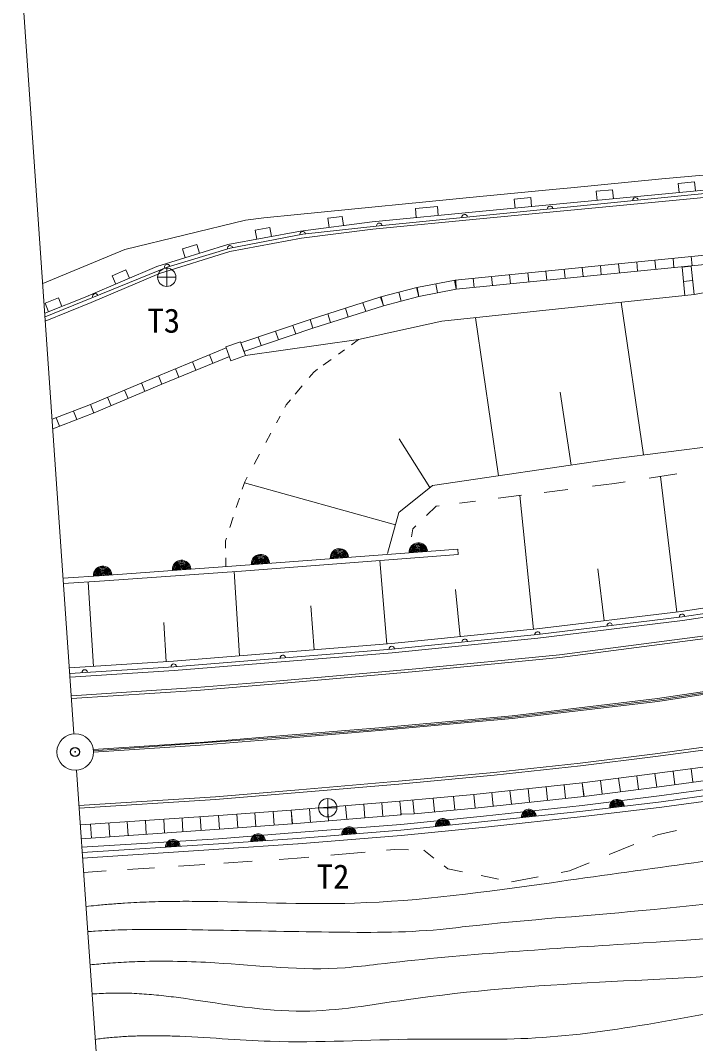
# Model space of a CAD drawing. Units: millimetres, scale not verified. Extents: x 40000 to 680000, y 20000 to 380000.
# Drawn here: x 82468 to 119354, y 242559 to 298414 of the extents above; entities that cross this region are included whole.
import ezdxf
from ezdxf.enums import TextEntityAlignment as Align

# ---------------------------------------------------------------- set-up
doc = ezdxf.new("R2010")
doc.units = ezdxf.units.MM
doc.header["$LTSCALE"] = 1000
doc.header["$PDMODE"] = 32
doc.header["$PDSIZE"] = 500
for name, color, linetype, lineweight in [('M-BGD-EXST', 3, 'Continuous', 13), ('M-BGD-RSTR', 2, 'Continuous', 13), ('M-TTL-FRAM', 7, 'Continuous', 13), ('M-TTL-LINE', 7, 'Continuous', 50), ('M-TTL-TXT', 7, 'Continuous', 13)]:
    doc.layers.add(name, color=color, linetype=linetype, lineweight=lineweight)
doc.layers.add('M-OTRS', color=6, linetype='Continuous')
doc.styles.add('ＭＳ ゴシック', font='')
doc.styles.get('ＭＳ ゴシック').set_extended_font_data('MS Gothic')

msp = doc.modelspace()

# ---------------------------------------------------------------- linework, layer by layer
at = {"layer": 'M-BGD-EXST'}
for p, q in [((82468, 301507), (85394, 259473)), ((90464, 284892), (90464, 283892)), ((90964, 284392), (89964, 284392)), ((85533, 257478), (87589, 227925)), ((99257, 255935), (99257, 254935)), ((99757, 255435), (98757, 255435))]:
    msp.add_line(p, q, dxfattribs=at)
for centre, radius in [((90464, 284392), 500), ((85463, 258476), 1000), ((99257, 255435), 500)]:
    msp.add_circle(centre, radius, dxfattribs=at)
at = {"layer": 'M-BGD-RSTR'}
for p, q in [((117377, 261319), (124595, 262425)), ((109335, 260378), (117377, 261319)), ((102410, 259747), (109335, 260378)), ((97199, 259319), (102410, 259747)), ((86461, 258547), (97199, 259319))]:
    msp.add_line(p, q, dxfattribs=at)
at = {"layer": 'M-OTRS'}
msp.add_point((85452, 258479), dxfattribs=at)
at = {"layer": 'M-TTL-FRAM'}
for p, q in [((117514, 289762), (126195, 290565)), ((125613, 289700), (107708, 287998)), ((117514, 289762), (112536, 289278)), ((118404, 289517), (119299, 289602)), ((118404, 289517), (118451, 289019)), ((119299, 289602), (119346, 289104)), ((107560, 288795), (97607, 287828)), ((120738, 289060), (102069, 287205)), ((111540, 289182), (107560, 288795)), ((125660, 289302), (107746, 287599)), ((111540, 289182), (112536, 289278)), ((113928, 289091), (114823, 289176)), ((113928, 289091), (113975, 288593)), ((114823, 289176), (114870, 288678)), ((104045, 288147), (105250, 288263)), ((105250, 288263), (105298, 287765)), ((109451, 288666), (110347, 288751)), ((109451, 288666), (109499, 288168)), ((110347, 288751), (110394, 288253)), ((97607, 287828), (95758, 287636)), ((99269, 287612), (100052, 287712)), ((100052, 287712), (100116, 287216)), ((107708, 287998), (101683, 287417)), ((104045, 288147), (104093, 287649)), ((94765, 287515), (88165, 285914)), ((94765, 287515), (95758, 287636)), ((95298, 286971), (96091, 287117)), ((96091, 287117), (96181, 286625)), ((101683, 287417), (97765, 286915)), ((102069, 287205), (97889, 286743)), ((99269, 287612), (99332, 287116)), ((107746, 287599), (101728, 287020)), ((97765, 286915), (93804, 286189)), ((97889, 286743), (93924, 285974)), ((95298, 286971), (95389, 286480)), ((101728, 287020), (97827, 286520)), ((93804, 286189), (89919, 284981)), ((91325, 285942), (92102, 286183)), ((92102, 286183), (92250, 285706)), ((97827, 286520), (93900, 285800)), ((88165, 285914), (83683, 284053)), ((93900, 285800), (90057, 284606)), ((93924, 285974), (90489, 284953)), ((91325, 285942), (91473, 285464)), ((106220, 284242), (122093, 285820)), ((118125, 285425), (118175, 284928)), ((119117, 285524), (119167, 285026)), ((90489, 284953), (83810, 282229)), ((89919, 284981), (86175, 283377)), ((106270, 283745), (122145, 285322)), ((113165, 284932), (113214, 284435)), ((114157, 285031), (114206, 284534)), ((115149, 285130), (115198, 284632)), ((116141, 285228), (116190, 284731)), ((117133, 285327), (117182, 284829)), ((118615, 284941), (119112, 284994)), ((118777, 283396), (118615, 284941)), ((119274, 283449), (119112, 284994)), ((90057, 284606), (86332, 283009)), ((87481, 284480), (88228, 284801)), ((87481, 284480), (87678, 284021)), ((88228, 284801), (88425, 284341)), ((107212, 284341), (107262, 283843)), ((108205, 284440), (108254, 283942)), ((109197, 284538), (109246, 284041)), ((110189, 284637), (110238, 284139)), ((111181, 284735), (111230, 284238)), ((112173, 284834), (112222, 284336)), ((102158, 283317), (104123, 283835)), ((104107, 283831), (104234, 283348)), ((104123, 283835), (106220, 284242)), ((104139, 283839), (104234, 283348)), ((105163, 284037), (105258, 283546)), ((106187, 284236), (106282, 283745)), ((106220, 284242), (106270, 283745)), ((106254, 284244), (106282, 283745)), ((118696, 284169), (119193, 284221)), ((122284, 283998), (119274, 283449)), ((83796, 282425), (86184, 283380)), ((86179, 283379), (83796, 282425)), ((83818, 282973), (84545, 283263)), ((84545, 283263), (84731, 282799)), ((98296, 282086), (102158, 283317)), ((102146, 283313), (102298, 282837)), ((102170, 283320), (102298, 282837)), ((102298, 282837), (104234, 283348)), ((103138, 283576), (103266, 283092)), ((104234, 283348), (106282, 283745)), ((105500, 281991), (118777, 283396)), ((118777, 283396), (119274, 283449)), ((83818, 282973), (84004, 282508)), ((83826, 282006), (86332, 283009)), ((98451, 281610), (102298, 282837)), ((100223, 282700), (100374, 282224)), ((101184, 283007), (101336, 282530)), ((115284, 283027), (116512, 274696)), ((94512, 280818), (98296, 282086)), ((98293, 282085), (98451, 281610)), ((98299, 282087), (98451, 281610)), ((99261, 282393), (99413, 281917)), ((107322, 282184), (108593, 273560)), ((94670, 280344), (98451, 281610)), ((97347, 281768), (97506, 281294)), ((100947, 280997), (105500, 281991)), ((94761, 280125), (100947, 280997)), ((95457, 281135), (95616, 280660)), ((96402, 281451), (96561, 280977)), ((100947, 280997), (100556, 280713)), ((93717, 280533), (90006, 279018)), ((94486, 280876), (93697, 280587)), ((93697, 280587), (93972, 279836)), ((94761, 280125), (94486, 280876)), ((94512, 280818), (94670, 280344)), ((100176, 280437), (99842, 280195)), ((93889, 280063), (90198, 278556)), ((92799, 280159), (92988, 279696)), ((93972, 279836), (94761, 280125)), ((99449, 279910), (99016, 279596)), ((90939, 279399), (91128, 278936)), ((91869, 279779), (92058, 279316)), ((98706, 279371), (98491, 279215)), ((90006, 279018), (86303, 277449)), ((90003, 279017), (90198, 278556)), ((90009, 279019), (90198, 278556)), ((98239, 278916), (98491, 279215)), ((90198, 278556), (86490, 276985)), ((88153, 278233), (88348, 277773)), ((89078, 278625), (89273, 278164)), ((97478, 278014), (97862, 278469)), ((87228, 277841), (87423, 277381)), ((96985, 277430), (97217, 277704)), ((111964, 278120), (112551, 274144)), ((86303, 277449), (84199, 276642)), ((85363, 277088), (85542, 276622)), ((86303, 277449), (86482, 276982)), ((96905, 277281), (96985, 277430)), ((86490, 276985), (84235, 276120)), ((84423, 276728), (84602, 276261)), ((96458, 276451), (96655, 276817)), ((127362, 276087), (114872, 274486)), ((95876, 275372), (96148, 275877)), ((103155, 275578), (104842, 272911)), ((95236, 274186), (95529, 274728)), ((114872, 274486), (104989, 273028)), ((94590, 272828), (94720, 273228)), ((94702, 273171), (102951, 270882)), ((94720, 273228), (94854, 273476)), ((115510, 273223), (114922, 273131)), ((118331, 273660), (116828, 273427)), ((117440, 273522), (118336, 266117)), ((104989, 273028), (103136, 271549)), ((112375, 272810), (111085, 272647)), ((114922, 273131), (113727, 272981)), ((94263, 271825), (94428, 272330)), ((107326, 272173), (106448, 272062)), ((109847, 272491), (108571, 272330)), ((109759, 272480), (110491, 265171)), ((103136, 271549), (102514, 269308)), ((105181, 271903), (104654, 271388)), ((105354, 271924), (105181, 271903)), ((93909, 270738), (94088, 271289)), ((103908, 270658), (103842, 270228)), ((104075, 270822), (103908, 270658)), ((93669, 270003), (93719, 270157)), ((93678, 269597), (93669, 270003)), ((106365, 269557), (94514, 268657)), ((106387, 269258), (94537, 268357)), ((103751, 269627), (103715, 269389)), ((106365, 269557), (106387, 269258)), ((93697, 268629), (93688, 269072)), ((102108, 268933), (102478, 264370)), ((87045, 268113), (84803, 267968)), ((94514, 268657), (87045, 268113)), ((94537, 268357), (87066, 267813)), ((94142, 268327), (94439, 263724)), ((114009, 268477), (114353, 265635)), ((87066, 267813), (84823, 267668)), ((86162, 267755), (86459, 263151)), ((106243, 267351), (106501, 264772)), ((126440, 267360), (118575, 266145)), ((126491, 267064), (118616, 265848)), ((98329, 266459), (98524, 264055)), ((126524, 266867), (118643, 265650)), ((118575, 266145), (110684, 265191)), ((90294, 265554), (90433, 263407)), ((118616, 265848), (110717, 264892)), ((118643, 265650), (110739, 264694)), ((110684, 265191), (102733, 264395)), ((110717, 264892), (102760, 264096)), ((111914, 263779), (119878, 264820)), ((102733, 264395), (90823, 263432)), ((110739, 264694), (102779, 263897)), ((111931, 263630), (119899, 264671)), ((102760, 264096), (90844, 263133)), ((102779, 263897), (90859, 262933)), ((104064, 263011), (111914, 263779)), ((90823, 263432), (85144, 263066)), ((90844, 263133), (85165, 262767)), ((104078, 262862), (111931, 263630)), ((90859, 262933), (85178, 262567)), ((96645, 262367), (104064, 263011)), ((96658, 262218), (104078, 262862)), ((85249, 261548), (92085, 261991)), ((92085, 261991), (96645, 262367)), ((92096, 261841), (96657, 262218)), ((124425, 262472), (117277, 261388)), ((124449, 262324), (117297, 261239)), ((85260, 261399), (92096, 261841)), ((117277, 261388), (109326, 260455)), ((117297, 261239), (109341, 260305)), ((109326, 260455), (102051, 259792)), ((109341, 260305), (102064, 259642)), ((102051, 259792), (96854, 259371)), ((92294, 258995), (96854, 259371)), ((92305, 258845), (96867, 259221)), ((102064, 259642), (96866, 259221)), ((117146, 258370), (123025, 259180)), ((86453, 258616), (92294, 258995)), ((86463, 258467), (92305, 258845)), ((117166, 258221), (123047, 259032)), ((113045, 257873), (117146, 258370)), ((113062, 257724), (117166, 258221)), ((123061, 258100), (117135, 257300)), ((108332, 257358), (113045, 257873)), ((108347, 257209), (113062, 257724)), ((119111, 257566), (119211, 256823)), ((103124, 256875), (108332, 257358)), ((103137, 256726), (108347, 257209)), ((117135, 257300), (113166, 256796)), ((115151, 257048), (115245, 256304)), ((116143, 257174), (116238, 256430)), ((117135, 257300), (117236, 256557)), ((117135, 257300), (117230, 256556)), ((123171, 257358), (117233, 256556)), ((118123, 257433), (118223, 256690)), ((93117, 256037), (97677, 256413)), ((97677, 256413), (103124, 256875)), ((97690, 256264), (103137, 256726)), ((113166, 256796), (107235, 256163)), ((110201, 256479), (110280, 255734)), ((111189, 256585), (111269, 255839)), ((112178, 256691), (112257, 255945)), ((113166, 256796), (113261, 256052)), ((113166, 256796), (113246, 256050)), ((117233, 256556), (113253, 256051)), ((114158, 256922), (114253, 256178)), ((123170, 256868), (117368, 256080)), ((123140, 256542), (117470, 255758)), ((85666, 255554), (93117, 256037)), ((85677, 255405), (93128, 255887)), ((93128, 255887), (97690, 256264)), ((107235, 256163), (103203, 255790)), ((103903, 255854), (103972, 255108)), ((105014, 255957), (105083, 255210)), ((106124, 256060), (106193, 255313)), ((107235, 256163), (107314, 255417)), ((107235, 256163), (107304, 255416)), ((113253, 256051), (107309, 255417)), ((108223, 256268), (108303, 255523)), ((109212, 256374), (109292, 255628)), ((117368, 256080), (113164, 255555)), ((123185, 256246), (117508, 255461)), ((93297, 255006), (97263, 255299)), ((103203, 255790), (97263, 255299)), ((97263, 255299), (97325, 254551)), ((97263, 255299), (97318, 254551)), ((98253, 255381), (98315, 254633)), ((99243, 255462), (99305, 254715)), ((100233, 255544), (100295, 254797)), ((101223, 255626), (101285, 254879)), ((102213, 255708), (102275, 254960)), ((103203, 255790), (103265, 255042)), ((107309, 255417), (103972, 255108)), ((113164, 255555), (107768, 254970)), ((117470, 255758), (113188, 255249)), ((117508, 255461), (113222, 254951)), ((85741, 254491), (93297, 255006)), ((89295, 254733), (89346, 253985)), ((90295, 254801), (90346, 254053)), ((91296, 254870), (91347, 254121)), ((92296, 254938), (92347, 254190)), ((93297, 255006), (93348, 254258)), ((93297, 255006), (93352, 254258)), ((94288, 255079), (94343, 254331)), ((95280, 255153), (95335, 254405)), ((96271, 255226), (96326, 254478)), ((103265, 255042), (97325, 254551)), ((103223, 255087), (103972, 255108)), ((107768, 254970), (103251, 254520)), ((113188, 255249), (107842, 254679)), ((113222, 254951), (107873, 254381)), ((85793, 253742), (93350, 254258)), ((86293, 254528), (86344, 253780)), ((87294, 254597), (87345, 253848)), ((88294, 254665), (88345, 253917)), ((93350, 254258), (97318, 254551)), ((103251, 254520), (97542, 254075)), ((103247, 254213), (97609, 253756)), ((107842, 254679), (103247, 254213)), ((107873, 254381), (103274, 253914)), ((118321, 254194), (117281, 253954)), ((93283, 253740), (85825, 253282)), ((97542, 254075), (93283, 253740)), ((93290, 253462), (97609, 253756)), ((103274, 253914), (97633, 253457)), ((117281, 253954), (117000, 253840)), ((85846, 252980), (93290, 253462)), ((85866, 252681), (93310, 253163)), ((93310, 253163), (97630, 253457)), ((102905, 253156), (102463, 253117)), ((103662, 253136), (102905, 253156)), ((105063, 252684), (104506, 253112)), ((115984, 253425), (114633, 252873)), ((93578, 252411), (95132, 252514)), ((96610, 252612), (97596, 252678)), ((98226, 252735), (97596, 252678)), ((101300, 253012), (99427, 252843)), ((85921, 251901), (87154, 251983)), ((88315, 252060), (89799, 252159)), ((91100, 252246), (92548, 252342)), ((105819, 252103), (105616, 252259)), ((106619, 251939), (105819, 252103)), ((112467, 251988), (112006, 251901)), ((113541, 252426), (112467, 251988)), ((108585, 251536), (107637, 251730)), ((110752, 251664), (109300, 251390))]:
    msp.add_line(p, q, dxfattribs=at)
for centre, radius, start, end in [((111403, 288133), 150, 5.6758, 185.6758), ((116071, 288596), 150, 5.6758, 185.6758), ((106736, 287669), 150, 5.6758, 185.6758), ((102069, 287205), 150, 5.6758, 186.3013), ((97889, 286743), 150, 6.3013, 190.9735), ((93924, 285974), 150, 10.9735, 196.5651), ((90489, 284953), 150, 16.565, 202.1868), ((86559, 283350), 150, 22.1868, 202.1868), ((104209, 269398), 500, 4.2164, 184.2164), ((104209, 269398), 500, 4.2164, 184.2164), ((104209, 269398), 450, 4.2164, 184.2164), ((104209, 269398), 400, 4.2164, 184.2164), ((95584, 268762), 500, 4.2164, 184.2164), ((95584, 268762), 500, 4.2164, 184.2164), ((99896, 269080), 500, 4.2164, 184.2164), ((99896, 269080), 500, 4.2164, 184.2164), ((99896, 269080), 450, 4.2164, 184.2164), ((99896, 269080), 400, 4.2164, 184.2164), ((99896, 269080), 350, 4.2164, 184.2164), ((99896, 269080), 300, 4.2164, 184.2164), ((99896, 269080), 250, 4.2164, 184.2164), ((99896, 269080), 200, 4.2164, 184.2164), ((99896, 269080), 150, 4.2164, 184.2164), ((104209, 269398), 350, 4.2164, 184.2164), ((104209, 269398), 300, 4.2164, 184.2164), ((104209, 269398), 250, 4.2164, 184.2164), ((104209, 269398), 200, 4.2164, 184.2164), ((104209, 269398), 150, 4.2164, 184.2164), ((104209, 269398), 100, 4.2164, 184.2164), ((104209, 269398), 50, 4.2164, 184.2164), ((91271, 268444), 500, 4.2164, 184.2164), ((91271, 268444), 500, 4.2164, 184.2164), ((91271, 268444), 450, 4.2164, 184.2164), ((91271, 268444), 400, 4.2164, 184.2164), ((91271, 268444), 350, 4.2164, 184.2164), ((91271, 268444), 300, 4.2164, 184.2164), ((91271, 268444), 250, 4.2164, 184.2164), ((95584, 268762), 450, 4.2164, 184.2164), ((95584, 268762), 400, 4.2164, 184.2164), ((95584, 268762), 350, 4.2164, 184.2164), ((95584, 268762), 300, 4.2164, 184.2164), ((95584, 268762), 250, 4.2164, 184.2164), ((95584, 268762), 200, 4.2164, 184.2164), ((95584, 268762), 150, 4.2164, 184.2164), ((95584, 268762), 100, 4.2164, 184.2164), ((95584, 268762), 50, 4.2164, 184.2164), ((99896, 269080), 100, 4.2164, 184.2164), ((99896, 269080), 50, 4.2164, 184.2164), ((86959, 268127), 500, 4.2164, 184.2164), ((86959, 268127), 500, 4.2164, 184.2164), ((86959, 268127), 450, 4.2164, 184.2164), ((86959, 268127), 400, 4.2164, 184.2164), ((86959, 268127), 350, 4.2164, 184.2164), ((86959, 268127), 300, 4.2164, 184.2164), ((86959, 268127), 250, 4.2164, 184.2164), ((86959, 268127), 200, 4.2164, 184.2164), ((86959, 268127), 150, 4.2164, 184.2164), ((86959, 268127), 100, 4.2164, 184.2164), ((86959, 268127), 50, 4.2164, 184.2164), ((91271, 268444), 200, 4.2164, 184.2164), ((91271, 268444), 150, 4.2164, 184.2164), ((91271, 268444), 100, 4.2164, 184.2164), ((91271, 268444), 50, 4.2164, 184.2164), ((118616, 265848), 150, 8.7783, 186.8999), ((114667, 265370), 150, 6.8999, 186.8999), ((110717, 264892), 150, 6.8999, 185.7134), ((102760, 264096), 150, 5.7134, 184.6239), ((106739, 264494), 150, 5.7134, 185.7134), ((96802, 263614), 150, 4.6239, 184.6239), ((90844, 263133), 150, 4.6239, 183.6872), ((85983, 262819), 150, 3.6872, 183.6872), ((115063, 255489), 400, 6.3966, 186.3966), ((115063, 255489), 400, 6.3966, 186.3966), ((115063, 255489), 350, 6.3966, 186.3966), ((110249, 254949), 400, 6.3966, 186.3966), ((110249, 254949), 400, 6.3966, 186.3966), ((110249, 254949), 350, 6.3966, 186.3966), ((115063, 255489), 300, 6.3966, 186.3966), ((115063, 255489), 250, 6.3966, 186.3966), ((115063, 255489), 200, 6.3966, 186.3966), ((115063, 255489), 150, 6.3966, 186.3966), ((115063, 255489), 100, 6.3966, 186.3966), ((115063, 255489), 50, 6.3966, 186.3966), ((105544, 254446), 400, 5.7928, 185.7928), ((105544, 254446), 400, 5.7928, 185.7928), ((105544, 254446), 350, 5.7928, 185.7928), ((105544, 254446), 300, 5.7928, 185.7928), ((110249, 254949), 300, 6.3966, 186.3966), ((110249, 254949), 250, 6.3966, 186.3966), ((110249, 254949), 200, 6.3966, 186.3966), ((110249, 254949), 150, 6.3966, 186.3966), ((110249, 254949), 100, 6.3966, 186.3966), ((110249, 254949), 50, 6.3966, 186.3966), ((100428, 253984), 400, 4.6312, 184.6312), ((100428, 253984), 400, 4.6312, 184.6312), ((100428, 253984), 350, 4.6312, 184.6312), ((100428, 253984), 300, 4.6312, 184.6312), ((100428, 253984), 250, 4.6312, 184.6312), ((100428, 253984), 200, 4.6312, 184.6312), ((105544, 254446), 250, 5.7928, 185.7928), ((105544, 254446), 200, 5.7928, 185.7928), ((105544, 254446), 150, 5.7928, 185.7928), ((105544, 254446), 100, 5.7928, 185.7928), ((105544, 254446), 50, 5.7928, 185.7928), ((90797, 253300), 400, 3.7045, 183.7045), ((90797, 253300), 400, 3.7045, 183.7045), ((90797, 253300), 350, 3.7045, 183.7045), ((90797, 253300), 300, 3.7045, 183.7045), ((95450, 253609), 400, 3.8974, 183.8974), ((95450, 253609), 400, 3.8974, 183.8974), ((95450, 253609), 350, 3.8974, 183.8974), ((95450, 253609), 300, 3.8974, 183.8974), ((95450, 253609), 250, 3.8974, 183.8974), ((95450, 253609), 200, 3.8974, 183.8974), ((95450, 253609), 150, 3.8974, 183.8974), ((95450, 253609), 100, 3.8974, 183.8974), ((95450, 253609), 50, 3.8974, 183.8974), ((100428, 253984), 150, 4.6312, 184.6312), ((100428, 253984), 100, 4.6312, 184.6312), ((100428, 253984), 50, 4.6312, 184.6312), ((90797, 253300), 250, 3.7045, 183.7045), ((90797, 253300), 200, 3.7045, 183.7045), ((90797, 253300), 150, 3.7045, 183.7045), ((90797, 253300), 100, 3.7045, 183.7045), ((90797, 253300), 50, 3.7045, 183.7045)]:
    msp.add_arc(centre, radius, start, end, dxfattribs=at)
at = {"layer": 'M-TTL-LINE', "lineweight": 13}
msp.add_open_spline([(199999, 246068), (198285, 247616), (196570, 249164), (194547, 250083), (192632, 250952), (190440, 251257), (188292, 251481), (185687, 251753), (183146, 251905), (180576, 252400), (177916, 252912), (175224, 253791), (172611, 253527), (170820, 253347), (169066, 252631), (167314, 252006), (165411, 251328), (163509, 250758), (161569, 250329), (158803, 249716), (155956, 249389), (153113, 249214), (149651, 249002), (146193, 249015), (142738, 248851), (139978, 248721), (137220, 248477), (134480, 248102), (131202, 247654), (127951, 247019), (124669, 246634), (121164, 246223), (117624, 246098), (114097, 245906), (110570, 245714), (107055, 245455), (103545, 244949), (101675, 244679), (99807, 244340), (97935, 244324), (95791, 244307), (93643, 244714), (91505, 245011), (91148, 245061), (90792, 245107), (90434, 245148), (90077, 245189), (89719, 245225), (89361, 245253), (89002, 245280), (88643, 245300), (88283, 245310), (87986, 245318), (87689, 245320), (87392, 245312), (87055, 245304), (86719, 245284), (86383, 245264)], degree=3, knots=[0, 0, 0, 0, 1, 1, 1, 2, 2, 2, 3, 3, 3, 4, 4, 4, 5, 5, 5, 6, 6, 6, 7, 7, 7, 8, 8, 8, 9, 9, 9, 10, 10, 10, 11, 11, 11, 12, 12, 12, 13, 13, 13, 14, 14, 14, 15, 15, 15, 16, 16, 16, 17, 17, 17, 18, 18, 18, 19, 19, 19, 19], dxfattribs=at)
at = {"layer": 'M-TTL-TXT'}
for points, knots in [([(86051, 250036), (86233, 250058), (86415, 250080), (86598, 250100), (86858, 250127), (87118, 250149), (87379, 250169), (87639, 250189), (87900, 250208), (88160, 250225), (88607, 250254), (89054, 250276), (89501, 250291), (89948, 250307), (90395, 250316), (90842, 250320), (91289, 250324), (91737, 250324), (92184, 250320), (95029, 250296), (97878, 250138), (100717, 250225), (104316, 250335), (107900, 250839), (111476, 251341), (116370, 252028), (121249, 252712), (126140, 253359), (130593, 253947), (135056, 254504), (139549, 254691), (143375, 254850), (147223, 254741), (151019, 255083), (155173, 255456), (159264, 256369), (163337, 257536), (165747, 258227), (168151, 259008), (170589, 259171), (173742, 259382), (176951, 258560), (180144, 258085), (183437, 257594), (186712, 257472), (190005, 257026), (192594, 256676), (195194, 256126), (197561, 255097), (200440, 253846), (202975, 251887), (205511, 249928)], [0, 0, 0, 0, 1, 1, 1, 2, 2, 2, 3, 3, 3, 4, 4, 4, 5, 5, 5, 6, 6, 6, 7, 7, 7, 8, 8, 8, 9, 9, 9, 10, 10, 10, 11, 11, 11, 12, 12, 12, 13, 13, 13, 14, 14, 14, 15, 15, 15, 16, 16, 16, 17, 17, 17, 17]), ([(86145, 248676), (86282, 248682), (86420, 248687), (86557, 248694), (86793, 248706), (87029, 248723), (87266, 248737), (87502, 248750), (87739, 248759), (87976, 248766), (89559, 248815), (91145, 248786), (92729, 248757), (94928, 248716), (97124, 248676), (99326, 248646), (101351, 248618), (103380, 248598), (105393, 248791), (105851, 248835), (106309, 248890), (106767, 248941), (110201, 249330), (113652, 249547), (117090, 249878), (120836, 250238), (124565, 250733), (128288, 251356), (131556, 251903), (134818, 252549), (138110, 252710), (140989, 252851), (143891, 252620), (146784, 252688), (149665, 252755), (152538, 253117), (155376, 253583), (158468, 254090), (161519, 254720), (164551, 255687), (166882, 256430), (169201, 257373), (171558, 257479), (173998, 257589), (176477, 256804), (178950, 256300), (182062, 255666), (185164, 255478), (188303, 255182), (190369, 254988), (192452, 254747), (194412, 254118), (196423, 253473), (198304, 252420), (200105, 251281), (201448, 250430), (202747, 249531), (204045, 248632)], [0, 0, 0, 0, 1, 1, 1, 2, 2, 2, 3, 3, 3, 4, 4, 4, 5, 5, 5, 6, 6, 6, 7, 7, 7, 8, 8, 8, 9, 9, 9, 10, 10, 10, 11, 11, 11, 12, 12, 12, 13, 13, 13, 14, 14, 14, 15, 15, 15, 16, 16, 16, 17, 17, 17, 18, 18, 18, 19, 19, 19, 19]), ([(86272, 246857), (86587, 246886), (86903, 246915), (87219, 246939), (87418, 246955), (87617, 246968), (87816, 246980), (88015, 246993), (88215, 247003), (88414, 247012), (88613, 247021), (88813, 247029), (89012, 247035), (90372, 247076), (91733, 247047), (93094, 246966), (95469, 246824), (97849, 246522), (100212, 246699), (100802, 246744), (101392, 246818), (101981, 246888), (106332, 247405), (110696, 247686), (115067, 247960), (118862, 248198), (122661, 248430), (126421, 248990), (130115, 249540), (133771, 250407), (137473, 250802), (140485, 251124), (143527, 251134), (146576, 251165), (149661, 251198), (152752, 251253), (155782, 251654), (159112, 252095), (162368, 252954), (165625, 254050), (167761, 254769), (169898, 255591), (172069, 255675), (174240, 255760), (176446, 255108), (178637, 254652), (181243, 254111), (183828, 253847), (186478, 253629), (189277, 253399), (192151, 253220), (194704, 252178), (196415, 251481), (197982, 250396), (199479, 249258), (200938, 248149), (202330, 246988), (203721, 245827)], [0, 0, 0, 0, 1, 1, 1, 2, 2, 2, 3, 3, 3, 4, 4, 4, 5, 5, 5, 6, 6, 6, 7, 7, 7, 8, 8, 8, 9, 9, 9, 10, 10, 10, 11, 11, 11, 12, 12, 12, 13, 13, 13, 14, 14, 14, 15, 15, 15, 16, 16, 16, 17, 17, 17, 18, 18, 18, 19, 19, 19, 19]), ([(86555, 242788), (86672, 242805), (86790, 242821), (86907, 242835), (87164, 242866), (87421, 242888), (87678, 242907), (87936, 242927), (88193, 242946), (88451, 242958), (88717, 242971), (88984, 242978), (89250, 242982), (89517, 242986), (89783, 242986), (90049, 242983), (90316, 242980), (90582, 242974), (90849, 242965), (92607, 242908), (94361, 242736), (96118, 242680), (98779, 242594), (101444, 242773), (104112, 242797), (106142, 242816), (108173, 242745), (110193, 242842), (114555, 243051), (118862, 244038), (123191, 244731), (126885, 245322), (130596, 245699), (134311, 246145), (137521, 246531), (140735, 246969), (143960, 247020), (147439, 247076), (150932, 246681), (154412, 246854), (157175, 246991), (159930, 247485), (162599, 248205), (164783, 248793), (166909, 249533), (169114, 250113), (170953, 250597), (172848, 250971), (174715, 250925), (177535, 250856), (180294, 249832), (183149, 249563), (185705, 249322), (188339, 249687), (190787, 249141), (192419, 248777), (193970, 248008), (195520, 247239)], [0, 0, 0, 0, 1, 1, 1, 2, 2, 2, 3, 3, 3, 4, 4, 4, 5, 5, 5, 6, 6, 6, 7, 7, 7, 8, 8, 8, 9, 9, 9, 10, 10, 10, 11, 11, 11, 12, 12, 12, 13, 13, 13, 14, 14, 14, 15, 15, 15, 16, 16, 16, 17, 17, 17, 18, 18, 18, 19, 19, 19, 19]), ([(86732, 240251), (86815, 240260), (86899, 240269), (86983, 240277), (87173, 240294), (87363, 240308), (87553, 240320), (87968, 240345), (88383, 240362), (88798, 240370), (89213, 240379), (89628, 240378), (90043, 240371), (90459, 240364), (90873, 240349), (91288, 240330), (93940, 240206), (96586, 239879), (99230, 239783), (106019, 239537), (112797, 240818), (119583, 241629), (126371, 242441), (133168, 242783), (139977, 243024), (144975, 243200), (149980, 243322), (154965, 243699), (159200, 244020), (163421, 244525), (167547, 245753), (170229, 246551), (172870, 247656), (175565, 247848), (178304, 248044), (181097, 247298), (183890, 246552)], [0, 0, 0, 0, 1, 1, 1, 2, 2, 2, 3, 3, 3, 4, 4, 4, 5, 5, 5, 6, 6, 6, 7, 7, 7, 8, 8, 8, 9, 9, 9, 10, 10, 10, 11, 11, 11, 12, 12, 12, 12])]:
    msp.add_open_spline(points, degree=3, knots=knots, dxfattribs=at)

# ---------------------------------------------------------------- texts
at = {"layer": 'M-BGD-EXST', "style": 'ＭＳ ゴシック'}
for s, p in [('T3', (89400, 280972)), ('T2', (98650, 250623))]:
    msp.add_text(s, height=1320, dxfattribs=at).set_placement(p, align=Align.BOTTOM_LEFT)

doc.saveas('drawing.dxf')
